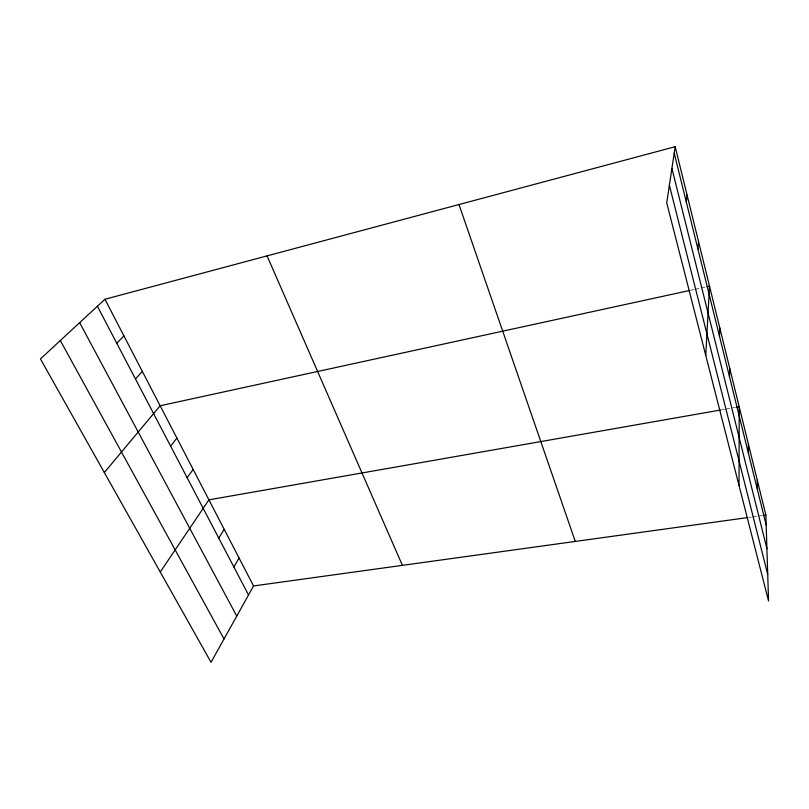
<?xml version="1.0" encoding="UTF-8"?>
<svg xmlns="http://www.w3.org/2000/svg" width="809" height="809" viewBox="0 0 809 809"><rect width="100%" height="100%" fill="white"/><g stroke="black" fill="none" stroke-linecap="round" stroke-linejoin="round"><path stroke-width="0.61" stroke-dasharray="4.04 3.03" d="M691.26 290.128L693.697 289.602M694.911 289.329L699.775 288.277M700.999 288.014L705.863 286.952M721.952 409.779L724.419 409.344M725.653 409.132L735.502 407.402M748.841 517.416L751.278 517.082M752.491 516.911L757.355 516.233M758.569 516.071L762.22 515.566"/><path stroke-width="1.21" d="M739.021 485.521L739.204 406.755L736.736 407.18M729.516 376.792L729.667 368.014M719.484 336.241L719.777 327.847M705.751 355.414L709.513 286.153L707.076 286.689M697.924 249.02L698.521 241.517M686.315 202.058L687.084 195.07M675.181 146.702L666.727 202.837L768.55 600.966L765.87 515.06L675.181 146.702L104.937 299.259L40.45 358.923L211.028 662.298L253.551 585.949L747.627 517.588M233.841 566.937L239.1 558.068M218.733 538.066L224.224 529.379M160.263 571.993L208.914 499.841L720.718 409.991M187.152 477.714L193.139 469.422M170.628 446.153L176.898 438.073M104.331 472.537L160.142 405.764L690.047 290.391M135.477 378.986L142.333 371.412M116.749 343.218L123.939 335.927M763.433 515.394L765.87 515.06M60.331 340.528L224.022 638.979M79.656 322.649L236.754 616.114M97.404 306.237L248.525 594.979M104.937 299.259L253.551 585.949M267.071 255.887L402.397 565.349M458.986 204.546L575.28 541.433M669.377 185.241L767.721 574.39M671.915 168.383L766.912 548.633M674.21 153.123L766.174 525.061M757.285 480.202L757.497 489.941M748.406 444.121L748.497 453.566"/></g></svg>
